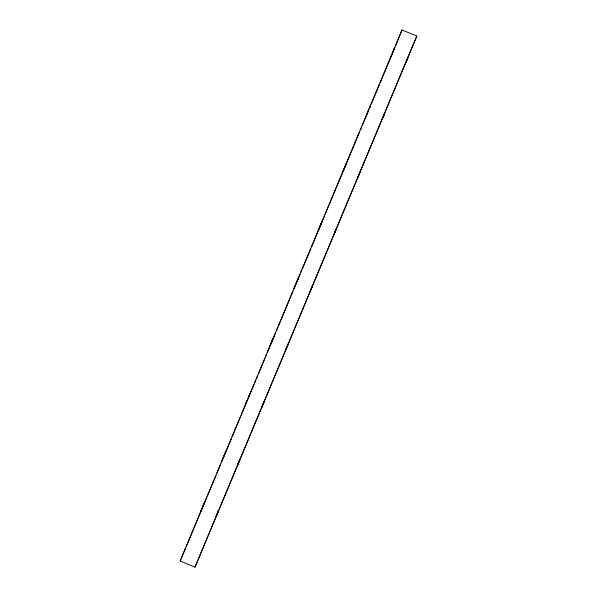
<?xml version="1.0" encoding="UTF-8"?>
<svg xmlns="http://www.w3.org/2000/svg" width="597" height="597" viewBox="0 0 597 597"><rect width="100%" height="100%" fill="white"/><g stroke="black" fill="none" stroke-linecap="round" stroke-linejoin="round"><path stroke-width="0.9" d="M180.167 560.964L401.945 29.962L416.833 36.036L195.003 567.15L180.167 560.964L185.428 548.412M249.942 393.774L248.471 397.221M270.105 345.581L271.045 343.268M396.848 42.969L401.997 29.85M200.726 511.405L200.488 512.002L202.405 507.331M246.576 401.781L246.031 403.124L246.658 401.684M249.755 394.229L249.053 395.938M321.671 222.33L322.208 220.994L320.686 224.584M393.886 49.693L394.423 48.357L393.378 50.797M396.729 43.253L396.289 44.327M297.194 280.851L298.134 278.538L294.179 288.03L294.47 287.358M369.409 108.214L370.349 105.9L368.827 109.49M246.971 400.811L247.956 398.453M321.268 223.3L318.253 230.487L320.171 225.815M391.871 54.402L390.468 57.849L391.99 54.26M202.525 507.181L204.443 502.51L202.92 506.099M223.882 455.996L221.965 460.668L222.256 459.996M224.002 455.847L225.92 451.175L225.621 451.847M271.516 342.133L272.023 340.902M272.142 340.76L274.06 336.081L270.187 345.394M296.216 283.209L296.724 281.985M344.357 168.123L346.275 163.451L342.32 172.943L342.939 171.503M368.312 110.721L366.394 115.393L367.431 112.96M392.505 53.029L393.013 51.805M395.677 45.797L395.998 45.036M217.263 513.487L216.069 516.405L218.539 510.472L217.584 512.719M238.74 462.153L237.539 465.07L240.009 459.138L238.815 462.063M262.807 404.602L261.613 407.527L264.083 401.594L262.881 404.512M310.955 289.515L309.753 292.433L312.224 286.5L311.03 289.426M335.029 231.972L333.827 234.89L336.298 228.957L335.096 231.875M359.17 174.331L360.372 171.414L357.894 177.346L358.849 175.1M383.17 116.878L381.968 119.803L382.923 117.557M383.244 116.788L384.446 113.863L383.49 116.109M407.244 59.334L406.042 62.252L406.99 60.013M407.311 59.245L408.512 56.319L407.564 58.566M248.068 398.303L247.076 400.684M186.152 546.695L187.227 544.113M187.951 542.397L196.219 522.636M196.935 520.912L198.01 518.338M198.734 516.614L207.002 496.853M207.719 495.137L215.987 475.369M216.704 473.652L220.659 464.197M221.375 462.481L222.457 459.899M223.174 458.183L231.442 438.422M232.158 436.698L240.427 416.937M241.151 415.221L254.091 384.281M254.807 382.565L255.889 379.983M256.606 378.267L257.68 375.692M258.404 373.968L264.874 358.506M265.59 356.782L266.672 354.208M267.389 352.491L275.657 332.723M276.374 331.007L289.314 300.067M290.038 298.351L291.112 295.776M291.829 294.052L292.911 291.478M293.627 289.754L300.097 274.292M300.821 272.568L301.895 269.993M302.619 268.277L310.88 248.509M311.604 246.792L324.544 215.853M325.261 214.136L326.343 211.562M327.059 209.838L335.327 190.077M336.044 188.361L359.767 131.646M360.491 129.922L361.566 127.348M362.289 125.624L368.759 110.161M369.476 108.438L370.55 105.863M371.274 104.147L379.543 84.378M380.259 82.662L393.199 51.723M393.916 50.006L394.998 47.432M343.365 170.503L343.842 169.354M224.397 454.765L225.3 452.616M295.702 284.441L294.799 286.59M202.01 508.413L201.107 510.562M223.487 457.078L222.584 459.227M416.833 36.036L195.003 567.15M285.717 349.894L288.157 344.051L285.717 349.894"/></g></svg>
